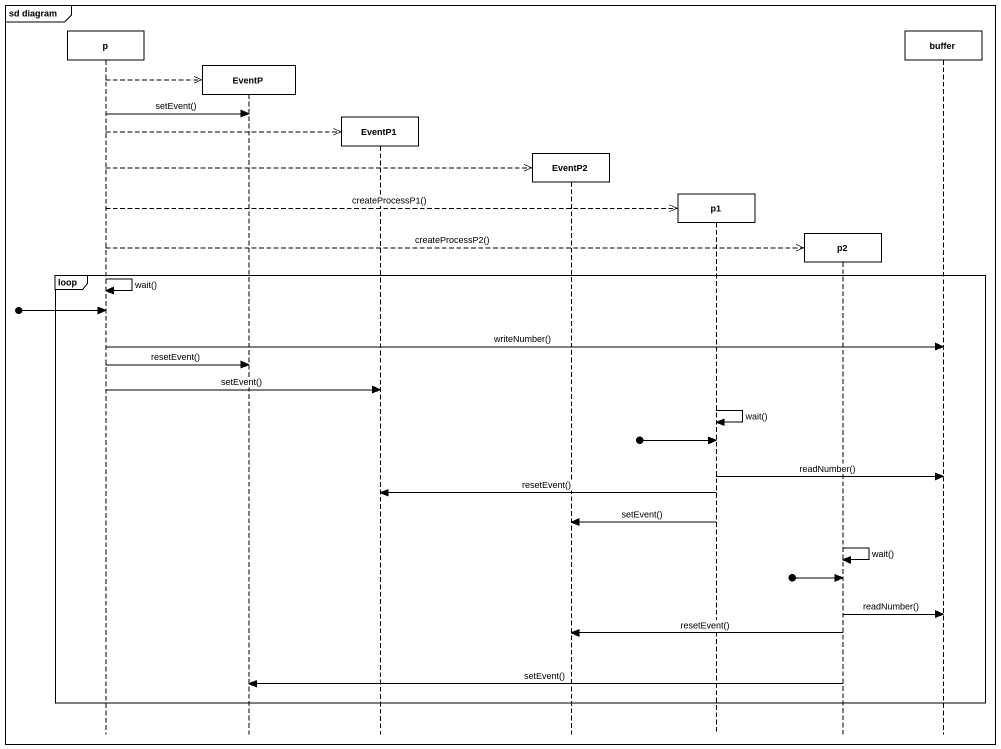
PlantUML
@startuml
mainframe sd diagram
hide footbox
participant p
participant EventP
participant EventP1
participant EventP2
participant p1
participant p2
participant buffer

p -->> EventP **
p -> EventP : setEvent()
p -->> EventP1 **
p -->> EventP2 **
p -->> p1 ** : createProcessP1()
p -->> p2 ** : createProcessP2()
loop
  p -> p : wait()
  [o-> p
  p -> buffer : writeNumber()
  p -> EventP : resetEvent()
  p -> EventP1 : setEvent()
  p1 -> p1 : wait()
  [o-> p1
  p1 -> buffer : readNumber()
  p1 -> EventP1 : resetEvent()
  p1 -> EventP2 : setEvent()
  p2 -> p2 : wait()
  [o-> p2
  p2 -> buffer : readNumber()
  p2 -> EventP2 : resetEvent()
  p2 -> EventP : setEvent()
end
@enduml
